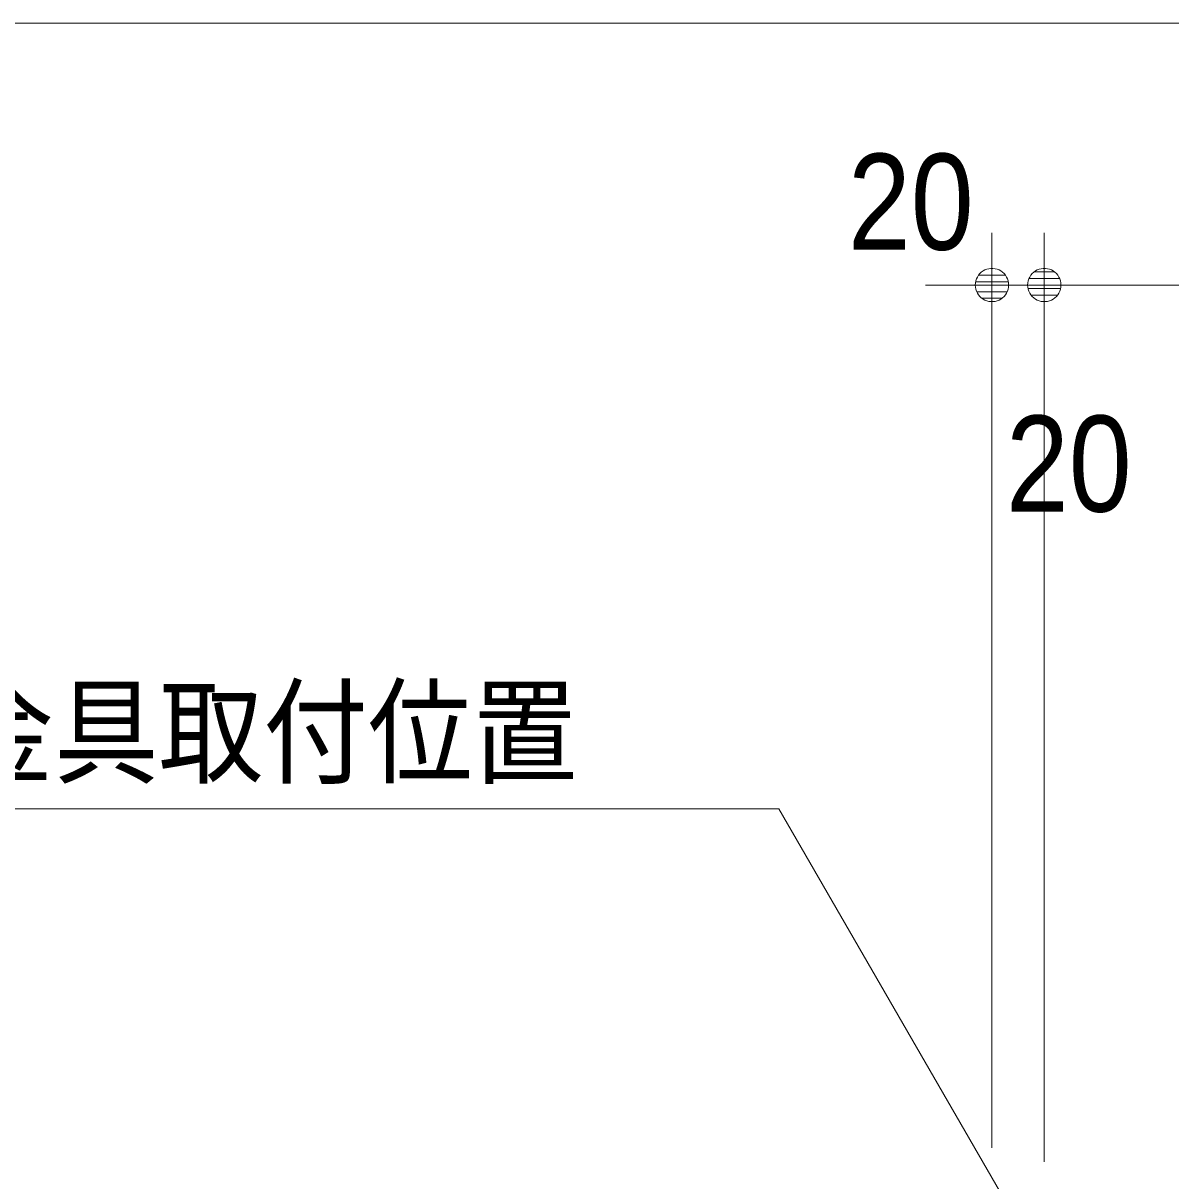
# Model space of a CAD drawing. Units: millimetres, scale not verified. Extents: x -6062 to 6062, y -3045 to 3045.
# Drawn here: x -2938.5 to -2500.2, y 407.9 to 850 of the extents above; entities that cross this region are included whole.
import ezdxf
from ezdxf.enums import TextEntityAlignment as Align

# ---------------------------------------------------------------- set-up
doc = ezdxf.new("R2010")
doc.units = ezdxf.units.MM
doc.header["$LTSCALE"] = 20
for name, color, linetype, lineweight in [('0-0_2寸法-1', 7, 'Continuous', 9), ('0-1_0', 7, 'Continuous', 9), ('0-2_2寸法-2', 7, 'Continuous', 9), ('0-3_2寸法-3', 7, 'Continuous', 9)]:
    doc.layers.add(name, color=color, linetype=linetype, lineweight=lineweight)
doc.styles.add('ＭＳ ゴシック', font='')
doc.styles.add('ＭＳ Ｐゴシック', font='')
doc.styles.get('ＭＳ ゴシック').set_extended_font_data('MS Gothic')
doc.styles.get('ＭＳ Ｐゴシック').set_extended_font_data('MS PGothic')

# ---------------------------------------------------------------- blocks, each defined once
blk = doc.blocks.new('_Dot')
at = {"layer": '0-1_0'}
for p, q in [((-10, 0), (-20, 0)), ((9.78, 2), (-9.78, 2)), ((7.99, 6), (-7.99, 6)), ((9.16, -3.98), (-9.16, -3.98)), ((6, -7.98), (-6, -7.98))]:
    blk.add_line(p, q, dxfattribs=at)
for points in [[(10, 0), (9.92, 1.25), (9.69, 2.49), (9.3, 3.68), (8.76, 4.82), (8.09, 5.88), (7.29, 6.85), (6.37, 7.71), (5.36, 8.44), (4.26, 9.05), (3.09, 9.51), (1.87, 9.82), (0.63, 9.98), (-0.63, 9.98), (-1.87, 9.82), (-3.09, 9.51), (-4.26, 9.05), (-5.36, 8.44), (-6.37, 7.71), (-7.29, 6.85), (-8.09, 5.88), (-8.76, 4.82), (-9.3, 3.68), (-9.69, 2.49), (-9.92, 1.25), (-10, 0), (0, 0)], [(-10, 0), (-9.92, -1.25), (-9.69, -2.49), (-9.3, -3.68), (-8.76, -4.82), (-8.09, -5.88), (-7.29, -6.85), (-6.37, -7.71), (-5.36, -8.44), (-4.26, -9.05), (-3.09, -9.51), (-1.87, -9.82), (-0.63, -9.98), (0.63, -9.98), (1.87, -9.82), (3.09, -9.51), (4.26, -9.05), (5.36, -8.44), (6.37, -7.71), (7.29, -6.85), (8.09, -5.88), (8.76, -4.82), (9.3, -3.68), (9.69, -2.49), (9.92, -1.25), (10, 0), (0, 0)]]:
    blk.add_lwpolyline(points, close=True, dxfattribs=at)

msp = doc.modelspace()

# ---------------------------------------------------------------- linework, layer by layer
at = {"layer": '0-0_2寸法-1'}
for p, q in [((-1225.21, 850), (-4781.79, 850)), ((-2548.5, 415.25), (-2548.5, 770)), ((-2535.79, 750), (-1232.21, 750))]:
    msp.add_line(p, q, dxfattribs=at)
at = {"layer": '0-2_2寸法-2'}
for p, q in [((-2568.5, 420.6), (-2568.5, 770)), ((-2548.5, 420.6), (-2548.5, 770)), ((-2581.21, 750), (-2593.92, 750)), ((-2548.5, 750), (-2568.5, 750)), ((-2535.79, 750), (-2523.08, 750))]:
    msp.add_line(p, q, dxfattribs=at)
at = {"layer": '0-3_2寸法-3'}
msp.add_lwpolyline([(-2558.5, 391.8), (-2649.83, 550), (-3251.76, 550)], dxfattribs=at)

# ---------------------------------------------------------------- block references
at = {"layer": '0-0_2寸法-1', "xscale": 0.6356201, "yscale": 0.6356201, "rotation": 180}
msp.add_blockref('_Dot', (-2548.5, 750), dxfattribs=at)
at = {"layer": '0-2_2寸法-2', "xscale": 0.6356201, "yscale": 0.6356201}
msp.add_blockref('_Dot', (-2568.5, 750), dxfattribs=at)
at = {"layer": '0-2_2寸法-2', "xscale": 0.6356201, "yscale": 0.6356201, "rotation": 180}
msp.add_blockref('_Dot', (-2548.5, 750), dxfattribs=at)

# ---------------------------------------------------------------- texts
at = {"layer": '0-2_2寸法-2', "style": 'ＭＳ Ｐゴシック', "width": 0.9}
for p in [(-2623.48, 752.48), (-2563.14, 652.48)]:
    msp.add_text('20', height=36.66, dxfattribs=at).set_placement(p, align=Align.BOTTOM_LEFT)
at = {"layer": '0-3_2寸法-3', "style": 'ＭＳ ゴシック', "width": 0.9}
msp.add_text('スライド式受け金具取付位置', height=32.55, dxfattribs=at).set_placement((-3246.36, 553.34), align=Align.BOTTOM_LEFT)

doc.saveas('drawing.dxf')
